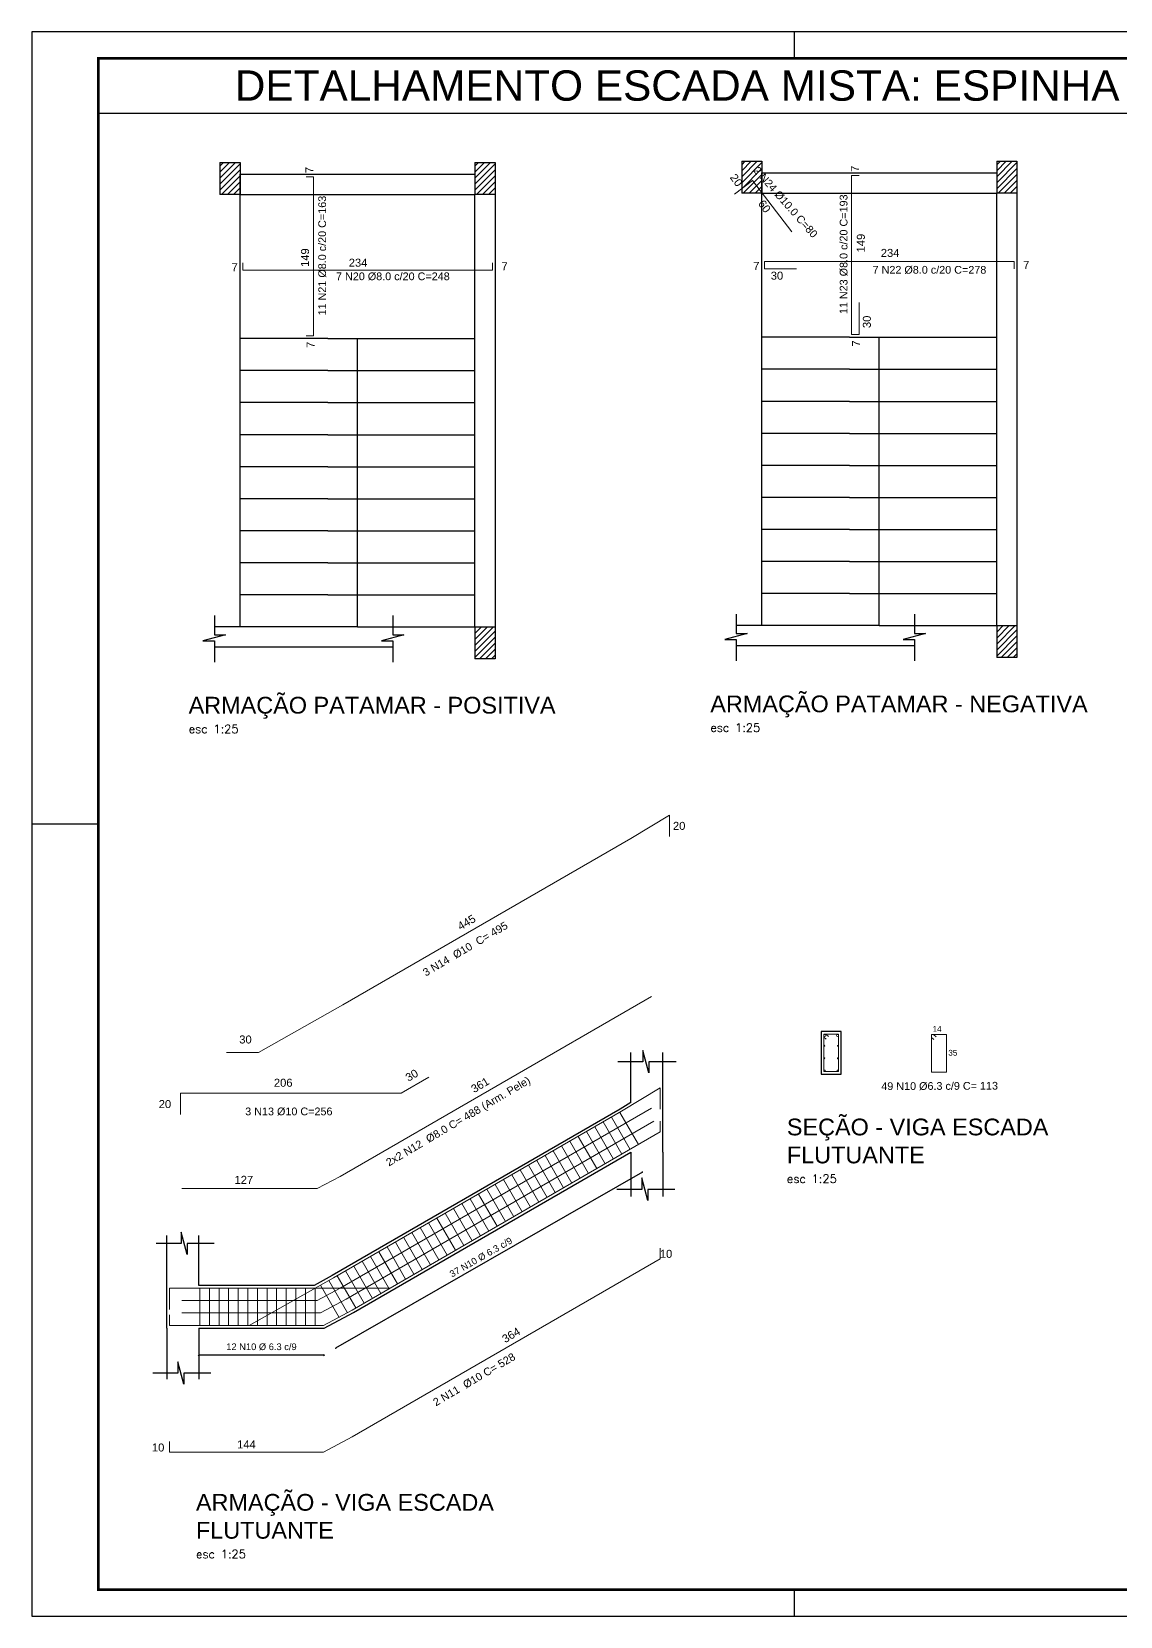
# Model space of a CAD drawing. Header units: millimetres. Extents: x 347 to 1066, y -69 to -9.
# Drawn here: x 615.7 to 656.5, y -68.5 to -9.1 of the extents above; entities that cross this region are included whole.
import ezdxf

# ---------------------------------------------------------------- set-up
doc = ezdxf.new("R2010")
doc.units = ezdxf.units.MM
for name, color, linetype, lineweight in [('ARM_LONGITUDINAL_Ø10', 33, 'Continuous', 9), ('ARM_LONGITUDINAL_Ø12_5', 34, 'Continuous', 9), ('ARM_LONGITUDINAL_Ø6_3', 31, 'Continuous', 9), ('ARM_LONGITUDINAL_Ø8', 32, 'Continuous', 9)]:
    doc.layers.add(name, color=color, linetype=linetype, lineweight=lineweight)
doc.layers.add('ARQ-FOLHA', color=7, linetype='Continuous')
doc.layers.add('ARQ-TEXTO4', color=1, linetype='Continuous')
doc.styles.add('ROMANS', font='romans.shx')
doc.styles.get("Standard").update_dxf_attribs({"font": 'arial.ttf'})
doc.dimstyles.new('Copy of 1-50', dxfattribs={"dimscale": 0.05, "dimtxt": 7.5, "dimasz": 0.8, "dimexe": 0.1, "dimexo": 0.2, "dimgap": 0.3, "dimtad": 1, "dimdec": 1, "dimlfac": 25, "dimzin": 1, "dimtxsty": 'Standard', "dimblk": 'OBLIQUE', "dimcen": 10, "dimdle": 0.1, "dimclrd": 7, "dimclre": 8, "dimclrt": 256, "dimadec": 0, "dimazin": 2, "dimtfac": 1, "dimtdec": 1, "dimtmove": 2, "dimatfit": 0, "dimldrblk": 'OBLIQUE', "dimfxl": 0, "dimlwd": -1, "dimlwe": -1, "dimarcsym": 0})
pattern_1 = [(45, (85.97344, -1.46567), (-0.1122532, 0.1122532), [])]
pattern_2 = [(45, (105.53134, -1.41606), (-0.1122532, 0.1122532), [])]

# ---------------------------------------------------------------- blocks, each defined once
blk = doc.blocks.new('FOLHA A1')
at = {"layer": 'ARQ-FOLHA'}
for p, q in [((841, 0), (0, 0)), ((0, 0), (0, -594)), ((286, -10), (286, 0)), ((0, -297), (25, -297)), ((286, -594), (286, -584)), ((0, -594), (841, -594))]:
    blk.add_line(p, q, dxfattribs=at)
at = {"layer": 'ARQ-FOLHA', "const_width": 1}
blk.add_lwpolyline([(25, -10), (25, -584), (831, -584), (831, -10), (25, -10)], dxfattribs=at)
blk = doc.blocks.new('_OBLIQUE')
at = {"color": 0, "linetype": 'ByBlock'}
blk.add_line((-0.5, -0.5), (0.5, 0.5), dxfattribs=at)
blk = doc.blocks.new('*D405')
at = {"color": 7}
blk.add_line((638.555, -51.895), (627.045, -58.497), dxfattribs=at)
at = {"color": 8}
for p, q in [((638.548, -51.894), (638.553, -51.902)), ((627.047, -58.491), (627.051, -58.498))]:
    blk.add_line(p, q, dxfattribs=at)
at = {"layer": 'Defpoints', "color": 0}
for p in [(638.119, -51.145), (626.617, -57.741), (627.049, -58.494)]:
    blk.add_point(p, dxfattribs=at)
at = {"color": 7, "xscale": 0.04000000000000001, "yscale": 0.04000000000000001, "zscale": 0.04000000000000001}
for p, rotation in [((638.55, -51.898), 29.83435236131509), ((627.049, -58.494), 209.8343523613152)]:
    blk.add_blockref('_OBLIQUE', p, dxfattribs=dict(at, rotation=rotation))
at = {"insert": (632.496, -55.088), "char_height": 0.25, "attachment_point": 5, "rotation": 29.83435}
blk.add_mtext('37 N10 %%C 6.3 c/9 ', dxfattribs=at)
blk = doc.blocks.new('*D406')
at = {"color": 7}
blk.add_line((626.622, -58.757), (621.914, -58.757), dxfattribs=at)
at = {"color": 8}
for p, q in [((621.919, -58.753), (621.919, -58.762)), ((626.617, -58.753), (626.617, -58.762))]:
    blk.add_line(p, q, dxfattribs=at)
at = {"layer": 'Defpoints', "color": 0}
for p in [(621.919, -57.741), (626.617, -57.741), (621.919, -58.757)]:
    blk.add_point(p, dxfattribs=at)
at = {"color": 7, "xscale": 0.04000000000000001, "yscale": 0.04000000000000001, "zscale": 0.04000000000000001, "rotation": 180}
blk.add_blockref('_OBLIQUE', (621.919, -58.757), dxfattribs=at)
at = {"color": 7, "xscale": 0.04000000000000001, "yscale": 0.04000000000000001, "zscale": 0.04000000000000001}
blk.add_blockref('_OBLIQUE', (626.617, -58.757), dxfattribs=at)
at = {"insert": (624.268, -58.446), "char_height": 0.25, "attachment_point": 5}
blk.add_mtext('12 N10 %%C 6.3 c/9 ', dxfattribs=at)

msp = doc.modelspace()

# ---------------------------------------------------------------- hatches: boundary and pattern name
h = msp.add_hatch()
h.set_pattern_fill('ANSI31', scale=0.05)
h.set_pattern_definition([(45, (76.41344, -1.46567), (-0.1122532, 0.1122532), [])])
h.paths.add_polyline_path([(623.4724, -14.0506), (622.7124, -14.0506), (622.7124, -15.2506), (623.4724, -15.2506)])
h = msp.add_hatch()
h.set_pattern_fill('ANSI31', scale=0.05)
h.set_pattern_definition(pattern_1)
h.paths.add_polyline_path([(632.2724, -15.2506), (633.0324, -15.2506), (633.0324, -14.0506), (632.2724, -14.0506)])
h = msp.add_hatch()
h.set_pattern_fill('ANSI31', scale=0.05)
h.set_pattern_definition([(45, (95.97134, -1.41606), (-0.1122532, 0.1122532), [])])
h.paths.add_polyline_path([(643.0303, -14.001), (642.2703, -14.001), (642.2703, -15.201), (643.0303, -15.201)])
h = msp.add_hatch()
h.set_pattern_fill('ANSI31', scale=0.05)
h.set_pattern_definition(pattern_2)
h.paths.add_polyline_path([(651.8303, -15.201), (652.5903, -15.201), (652.5903, -14.001), (651.8303, -14.001)])
h = msp.add_hatch()
h.set_pattern_fill('ANSI31', scale=0.05)
h.set_pattern_definition(pattern_1)
h.paths.add_polyline_path([(632.2724, -32.6506), (633.0324, -32.6506), (633.0324, -31.4506), (632.2724, -31.4506)])
h = msp.add_hatch()
h.set_pattern_fill('ANSI31', scale=0.05)
h.set_pattern_definition(pattern_2)
h.paths.add_polyline_path([(651.8303, -32.601), (652.5903, -32.601), (652.5903, -31.401), (651.8303, -31.401)])

# ---------------------------------------------------------------- linework, layer by layer
for p, q in [((618.1536, -12.2034), (676.0273, -12.2034)), ((622.7124, -14.0506), (623.4724, -14.0506)), ((622.7124, -14.0506), (622.7124, -15.2506)), ((623.4724, -14.0506), (623.4724, -15.2506)), ((632.2724, -14.0506), (633.0324, -14.0506)), ((632.2724, -14.0506), (632.2724, -15.2506)), ((633.0324, -14.0506), (633.0324, -15.2506)), ((642.2703, -14.001), (643.0303, -14.001)), ((642.2703, -14.001), (642.2703, -15.201)), ((643.0303, -14.001), (643.0303, -15.201)), ((651.8303, -14.001), (652.5903, -14.001)), ((651.8303, -14.001), (651.8303, -15.201)), ((652.5903, -14.001), (652.5903, -15.201)), ((623.4724, -14.4906), (632.2724, -14.4906)), ((623.4724, -31.4506), (623.4724, -14.4906)), ((643.0303, -14.441), (651.8303, -14.441)), ((643.0303, -31.401), (643.0303, -14.441)), ((623.4724, -15.2506), (622.7124, -15.2506)), ((623.4724, -15.2506), (632.2724, -15.2506)), ((632.2724, -31.4506), (632.2724, -15.2506)), ((633.0324, -15.2506), (632.2724, -15.2506)), ((633.0324, -15.2506), (633.0324, -32.6506)), ((643.0303, -15.201), (642.2703, -15.201)), ((643.0303, -15.201), (651.8303, -15.201)), ((651.8303, -31.401), (651.8303, -15.201)), ((652.5903, -15.201), (651.8303, -15.201)), ((652.5903, -15.201), (652.5903, -32.601)), ((626.7524, -20.6506), (623.4724, -20.6506)), ((626.7524, -20.6506), (632.2724, -20.6506)), ((627.8724, -31.4506), (627.8724, -20.6506)), ((646.3103, -20.601), (643.0303, -20.601)), ((646.3103, -20.601), (651.8303, -20.601)), ((647.4303, -31.401), (647.4303, -20.601)), ((626.7524, -21.8506), (623.4724, -21.8506)), ((626.7524, -21.8506), (632.2724, -21.8506)), ((646.3103, -21.801), (643.0303, -21.801)), ((646.3103, -21.801), (651.8303, -21.801)), ((626.7524, -23.0506), (623.4724, -23.0506)), ((626.7524, -23.0506), (632.2724, -23.0506)), ((646.3103, -23.001), (643.0303, -23.001)), ((646.3103, -23.001), (651.8303, -23.001)), ((626.7524, -24.2506), (623.4724, -24.2506)), ((626.7524, -24.2506), (632.2724, -24.2506)), ((646.3103, -24.201), (643.0303, -24.201)), ((646.3103, -24.201), (651.8303, -24.201)), ((626.7524, -25.4506), (623.4724, -25.4506)), ((626.7524, -25.4506), (632.2724, -25.4506)), ((646.3103, -25.401), (643.0303, -25.401)), ((646.3103, -25.401), (651.8303, -25.401)), ((626.7524, -26.6506), (623.4724, -26.6506)), ((626.7524, -26.6506), (632.2724, -26.6506)), ((646.3103, -26.601), (643.0303, -26.601)), ((646.3103, -26.601), (651.8303, -26.601)), ((626.7524, -27.8506), (623.4724, -27.8506)), ((626.7524, -27.8506), (632.2724, -27.8506)), ((646.3103, -27.801), (643.0303, -27.801)), ((646.3103, -27.801), (651.8303, -27.801)), ((626.7524, -29.0506), (623.4724, -29.0506)), ((626.7524, -29.0506), (632.2724, -29.0506)), ((646.3103, -29.001), (643.0303, -29.001)), ((646.3103, -29.001), (651.8303, -29.001)), ((626.7524, -30.2506), (623.4724, -30.2506)), ((626.7524, -30.2506), (632.2724, -30.2506)), ((646.3103, -30.201), (643.0303, -30.201)), ((646.3103, -30.201), (651.8303, -30.201)), ((622.5055, -31.031), (622.5055, -31.7575)), ((627.8724, -31.4506), (622.5055, -31.4506)), ((627.8724, -31.4506), (632.2724, -31.4506)), ((629.1971, -31.031), (629.1971, -31.7575)), ((632.2724, -31.4506), (633.0324, -31.4506)), ((632.2724, -31.4506), (632.2724, -32.6506)), ((633.0324, -31.4506), (633.0324, -32.6506)), ((642.0634, -30.9814), (642.0634, -31.7079)), ((647.4303, -31.401), (642.0634, -31.401)), ((647.4303, -31.401), (651.8303, -31.401)), ((648.755, -30.9814), (648.755, -31.7079)), ((651.8303, -31.401), (652.5903, -31.401)), ((651.8303, -31.401), (651.8303, -32.601)), ((652.5903, -31.401), (652.5903, -32.601)), ((622.9162, -31.7575), (622.0755, -31.9832)), ((622.0755, -31.9832), (622.5055, -31.9832)), ((622.5055, -31.7575), (622.9162, -31.7575)), ((622.5055, -31.9832), (622.5055, -32.7809)), ((629.6078, -31.7575), (628.7671, -31.9832)), ((628.7671, -31.9832), (629.1971, -31.9832)), ((629.1971, -31.7575), (629.6078, -31.7575)), ((629.1971, -31.9832), (629.1971, -32.7809)), ((642.4741, -31.7079), (641.6334, -31.9336)), ((641.6334, -31.9336), (642.0634, -31.9336)), ((642.0634, -31.7079), (642.4741, -31.7079)), ((642.0634, -31.9336), (642.0634, -32.7313)), ((649.1657, -31.7079), (648.325, -31.9336)), ((648.325, -31.9336), (648.755, -31.9336)), ((648.755, -31.7079), (649.1657, -31.7079)), ((648.755, -31.9336), (648.755, -32.7313)), ((629.1971, -32.2106), (622.5055, -32.2106)), ((633.0324, -32.6506), (632.2724, -32.6506)), ((648.755, -32.161), (642.0634, -32.161)), ((652.5903, -32.601), (651.8303, -32.601)), ((638.1186, -49.2868), (638.1186, -47.4112)), ((638.7933, -48.1765), (638.5675, -47.3357)), ((638.5675, -47.3357), (638.5675, -47.7657)), ((639.3186, -51.1452), (639.3186, -47.4112)), ((638.5675, -47.7657), (637.6323, -47.7657)), ((639.8091, -47.7657), (638.7933, -47.7657)), ((638.7933, -47.7657), (638.7933, -48.1765)), ((638.1186, -51.1452), (638.1186, -52.804)), ((639.3186, -51.1452), (639.3186, -52.804)), ((638.7527, -52.9539), (638.527, -52.1131)), ((638.527, -52.1131), (638.527, -52.5431)), ((638.527, -52.5431), (637.5917, -52.5431)), ((639.7686, -52.5431), (638.7527, -52.5431)), ((638.7527, -52.5431), (638.7527, -52.9539)), ((621.2553, -54.5712), (620.32, -54.5712)), ((620.7186, -57.7413), (620.7186, -54.2657)), ((621.481, -54.982), (621.2553, -54.1412)), ((621.2553, -54.1412), (621.2553, -54.5712)), ((622.4969, -54.5712), (621.481, -54.5712)), ((621.481, -54.5712), (621.481, -54.982)), ((621.9186, -56.1413), (621.9186, -54.2657)), ((620.7186, -57.7413), (620.7186, -59.6586)), ((621.9186, -57.7413), (621.9186, -59.6586)), ((621.3534, -59.8451), (621.1276, -59.0044)), ((621.1276, -59.0044), (621.1276, -59.4344)), ((621.1276, -59.4344), (620.1924, -59.4344)), ((622.3692, -59.4344), (621.3534, -59.4344)), ((621.3534, -59.4344), (621.3534, -59.8451))]:
    msp.add_line(p, q)
msp.add_lwpolyline([(645.245, -46.6283), (645.245, -48.2283), (646.005, -48.2283), (646.005, -46.6283)], close=True)
for points in [[(638.1186, -49.2868), (637.7184, -49.5286), (626.9184, -55.7686), (626.2453, -56.1413), (621.9186, -56.1413)], [(621.9186, -57.7413), (626.6172, -57.7413), (627.7188, -57.154), (638.1186, -51.1452)]]:
    msp.add_lwpolyline(points)
at = {"layer": 'ARM_LONGITUDINAL_Ø10'}
for points in [[(642.0062, -15.2404), (642.6823, -14.724), (644.1475, -16.6507)], [(639.5672, -39.3088), (639.5672, -38.5088), (638.1179, -39.3863), (627.3163, -45.6272), (624.1544, -47.4129), (622.9544, -47.4129)], [(630.5465, -48.33), (629.5075, -48.9303), (621.2349, -48.9303), (621.2349, -49.7303)], [(620.8186, -57.2413), (620.8186, -57.6413), (626.5922, -57.6413), (627.6703, -57.0666), (639.2186, -50.3901), (639.2186, -49.9901)], [(620.8186, -61.9964), (620.8186, -62.3964), (626.5922, -62.3964), (627.6703, -61.8217), (639.2186, -55.1452), (639.2186, -54.7452)]]:
    msp.add_lwpolyline(points, dxfattribs=at)
for centre in [(645.3744, -48.0988), (645.8751, -48.0988)]:
    msp.add_circle(centre, 0.0295, dxfattribs=at)
at = {"layer": 'ARM_LONGITUDINAL_Ø12_5'}
for points in [[(639.2186, -49.5372), (639.2186, -48.7372), (637.7693, -49.6147), (626.9676, -55.8557), (623.8058, -57.6413), (622.6058, -57.6413)], [(630.1303, -55.6452), (629.0913, -56.2456), (620.8186, -56.2456), (620.8186, -57.0456)]]:
    msp.add_lwpolyline(points, dxfattribs=at)
for centre in [(645.3888, -46.7734), (645.8621, -46.7718)]:
    msp.add_circle(centre, 0.0422, dxfattribs=at)
at = {"layer": 'ARM_LONGITUDINAL_Ø6_3'}
for p, q in [((645.345, -46.833), (645.4386, -46.9131)), ((645.4337, -46.7296), (645.5274, -46.8097)), ((649.3832, -46.8464), (649.4769, -46.9265)), ((649.4719, -46.7429), (649.5656, -46.8231)), ((638.0896, -51.0428), (637.3908, -49.8334)), ((638.4013, -50.8627), (637.7026, -49.6533)), ((637.1545, -51.5831), (636.4557, -50.3737)), ((637.4662, -51.403), (636.7674, -50.1936)), ((637.7779, -51.2229), (637.0791, -50.0135)), ((636.2194, -52.1234), (635.5206, -50.914)), ((636.5311, -51.9433), (635.8323, -50.7339)), ((636.8428, -51.7632), (636.144, -50.5538)), ((634.9725, -52.8438), (634.2737, -51.6344)), ((635.2842, -52.6637), (634.5854, -51.4543)), ((635.5959, -52.4836), (634.8972, -51.2742)), ((635.9077, -52.3035), (635.2089, -51.0941)), ((634.0374, -53.3841), (633.3386, -52.1747)), ((634.3491, -53.204), (633.6503, -51.9946)), ((634.6608, -53.0239), (633.962, -51.8145)), ((633.1022, -53.9244), (632.4035, -52.715)), ((633.414, -53.7443), (632.7152, -52.5349)), ((633.7257, -53.5642), (633.0269, -52.3548)), ((631.8554, -54.6448), (631.1566, -53.4354)), ((632.1671, -54.4647), (631.4683, -53.2553)), ((632.4788, -54.2846), (631.78, -53.0752)), ((632.7905, -54.1045), (632.0917, -52.8951)), ((630.9203, -55.1851), (630.2215, -53.9757)), ((631.232, -55.005), (630.5332, -53.7956)), ((631.5437, -54.8249), (630.8449, -53.6155)), ((629.9851, -55.7254), (629.2863, -54.516)), ((630.2968, -55.5453), (629.5981, -54.3359)), ((630.6086, -55.3652), (629.9098, -54.1558)), ((628.7383, -56.4458), (628.0395, -55.2364)), ((629.05, -56.2657), (628.3512, -55.0563)), ((629.3617, -56.0856), (628.6629, -54.8762)), ((629.6734, -55.9055), (628.9746, -54.6961)), ((627.8032, -56.9861), (627.1044, -55.7767)), ((628.1149, -56.806), (627.4161, -55.5966)), ((628.4266, -56.6259), (627.7278, -55.4165)), ((621.9572, -56.2456), (621.9572, -57.6413)), ((622.3172, -56.2456), (622.3172, -57.6413)), ((622.6772, -56.2456), (622.6772, -57.6413)), ((623.0372, -56.2456), (623.0372, -57.6413)), ((623.3972, -56.2456), (623.3972, -57.6413)), ((623.7572, -56.2456), (623.7572, -57.6413)), ((624.1172, -56.2456), (624.1172, -57.6413)), ((624.4772, -56.2456), (624.4772, -57.6413)), ((624.8372, -56.2456), (624.8372, -57.6413)), ((625.1972, -56.2456), (625.1972, -57.6413)), ((625.5572, -56.2456), (625.5572, -57.6413)), ((625.9172, -56.2456), (625.9172, -57.6413)), ((626.2772, -56.2456), (626.2772, -57.6413)), ((627.1797, -57.3463), (626.4809, -56.1369)), ((627.4914, -57.1662), (626.7927, -55.9568))]:
    msp.add_line(p, q, dxfattribs=at)
for points in [[(645.345, -46.7283), (645.345, -48.1283), (645.905, -48.1283), (645.905, -46.7283)], [(649.3832, -46.7416), (649.3832, -48.1416), (649.9432, -48.1416), (649.9432, -46.7416)]]:
    msp.add_lwpolyline(points, close=True, dxfattribs=at)
at = {"layer": 'ARM_LONGITUDINAL_Ø8'}
for p, q in [((627.4421, -56.6556), (638.9724, -49.9858)), ((626.4748, -57.1713), (627.4421, -56.6556)), ((621.2834, -57.1713), (626.4748, -57.1713))]:
    msp.add_line(p, q, dxfattribs=at)
for points in [[(625.9392, -20.5506), (626.2192, -20.5506), (626.2192, -14.5906), (625.9392, -14.5906)], [(646.6705, -14.541), (646.3905, -14.541), (646.3905, -20.501), (646.6705, -20.501), (646.6705, -19.301)], [(632.9324, -17.8048), (632.9324, -18.0848), (623.5724, -18.0848), (623.5724, -17.8048)], [(652.4903, -18.0352), (652.4903, -17.7552), (643.1303, -17.7552), (643.1303, -18.0352), (644.3303, -18.0352)], [(621.2834, -52.5113), (626.3573, -52.5113), (627.2138, -52.0547), (638.884, -45.3081)], [(621.2834, -56.7013), (626.3573, -56.7013), (627.2138, -56.2447), (638.884, -49.4981)]]:
    msp.add_lwpolyline(points, dxfattribs=at)
for centre in [(645.3654, -47.1579), (645.8832, -47.1579), (645.3654, -47.628), (645.8832, -47.628)]:
    msp.add_circle(centre, 0.021, dxfattribs=at)

# ---------------------------------------------------------------- block references
at = {"layer": 'ARQ-FOLHA', "xscale": 0.1, "yscale": 0.1, "zscale": 0.1}
msp.add_blockref('FOLHA A1', (615.6536, -9.1447), dxfattribs=at)

# ---------------------------------------------------------------- texts
for s, width, gutter_width, heights, insert, char_height, attachment_point in [('DETALHAMENTO ESCADA MISTA: ESPINHA DE PEIXE/FLUTUANTE', 52.717388, 40.5903, [6.3938], (623.268, -10.5947), 1.136529, 1), ('{\\C2;234}', 2.728275, 37.5, [0], (628.2386, -17.9584), 0.3, 9), ('{\\C2;7}', 2.728275, 37.5, [0], (633.4986, -18.0848), 0.3, 9), ('{\\C2;7}', 2.728275, 37.5, [0], (642.9362, -18.0757), 0.3, 9), ('{\\C2;234}', 2.728275, 37.5, [0], (648.1854, -17.5916), 0.3, 9), ('{\\C2;7}', 2.728275, 37.5, [0], (653.0565, -18.0352), 0.3, 9), ('{\\C2;7}', 2.728275, 37.5, [0], (623.3783, -18.1253), 0.3, 9), ('{\\C2;7 N20 %%C8.0 c/20 C=248}', 9.73721, 1.4485, [0.3285], (629.1936, -18.17), 0.289701, 2), ('{\\C2;30}', 2.728275, 37.5, [0], (643.8263, -18.4443), 0.3, 9), ('{\\C2;7 N22 %%C8.0 c/20 C=278}', 9.73721, 1.4485, [0.3285], (649.3102, -17.9255), 0.289701, 2), ('\\pt2.7;{\\C2;20}', 2.728275, 37.5, [0], (640.1595, -39.0691), 0.3, 9), ('{\\C2;30}', 2.728275, 37.5, [0], (623.9013, -47.0767), 0.3, 9), ('{\\C2;14}', 1.972312, 27.1093, [0], (649.7663, -46.6346), 0.21687, 9), ('{\\C2;35}', 1.972312, 27.1093, [0], (650.3552, -47.5319), 0.21687, 9), ('{\\C2;206}', 2.728275, 37.5, [0], (625.4322, -48.6979), 0.3, 9), ('\\pt2.7;{\\C2;20}', 2.728275, 37.5, [0], (620.8819, -49.4975), 0.3, 9), ('{\\C2;3 N13 %%C10 C=256}', 9.73721, 1.4485, [0.3285], (625.2941, -49.4738), 0.289701, 2), ('{\\C2;127}', 2.728275, 37.5, [0], (623.9567, -52.3337), 0.3, 9), ('{\\C2;10}', 2.728275, 37.5, [0], (639.6682, -55.1112), 0.3, 9), ('{\\C2;10}', 2.728275, 37.5, [0], (620.6265, -62.3711), 0.3, 9), ('{\\C2;144}', 2.728275, 37.5, [0], (624.053, -62.2514), 0.3, 9)]:
    msp.add_mtext_dynamic_manual_height_columns(s, width=width, gutter_width=gutter_width, heights=heights, dxfattribs=dict(insert=insert, char_height=char_height, attachment_point=attachment_point))
for s, width, gutter_width, heights, insert, char_height, attachment_point, rotation in [('{\\C2;7}', 2.728275, 37.5, [0], (626.2123, -14.2143), 0.3, 9, 90), ('{\\C2;2 N24 %%C10.0 C=80}', 9.73721, 1.4485, [0.3285], (644.0271, -15.4406), 0.289701, 2, 311.400332), ('{\\C2;7}', 2.728275, 37.5, [0], (646.6636, -14.1647), 0.3, 9, 90), ('{\\C2;20}', 2.728275, 37.5, [0.3063], (642.087, -14.9879), 0.3, 9, 306.902128), ('{\\C2;11 N21 %%C8.0 c/20 C=163}', 9.73721, 1.4485, [0.3285], (626.3981, -17.5389), 0.289701, 2, 90), ('{\\C2;11 N23 %%C8.0 c/20 C=193}', 9.73721, 1.4485, [0.3285], (645.9465, -17.4893), 0.289701, 2, 90), ('{\\C2;60}', 2.728275, 37.5, [0], (643.142, -15.9701), 0.3, 9, 306.902128), ('\\pt2.4,2.7;{\\C2;149}', 2.728275, 37.5, [0], (646.8915, -16.72), 0.3, 9, 90), ('{\\C2;149}', 2.728275, 37.5, [0], (626.0553, -17.2647), 0.3, 9, 90), ('\\pt2.4;{\\C2;30}', 2.728275, 37.5, [0], (647.1172, -19.7884), 0.3, 9, 90), ('{\\C2;7}', 2.728275, 37.5, [0], (626.2591, -20.7677), 0.3, 9, 90), ('{\\C2;7}', 2.728275, 37.5, [0], (646.7104, -20.7181), 0.3, 9, 90), ('{\\C2;3 N14  %%C10  C= 495}', 9.73721, 1.4485, [0.3285], (631.8346, -43.4014), 0.289701, 2, 30.53845), ('{\\C2;445}', 2.728275, 37.5, [0], (632.3341, -42.4838), 0.3, 9, 30.769601), ('{\\C2;30}', 2.728275, 37.5, [0], (630.1811, -48.2759), 0.3, 9, 30.769601), ('{\\C2;2x2 N12  %%C8.0 C= 488 (Arm. Pele)}', 9.73721, 1.4485, [0.3285], (631.5676, -49.8623), 0.289701, 2, 30.53845), ('{\\C2;361}', 2.728275, 37.5, [0], (632.8421, -48.5822), 0.3, 9, 30.769601), ('{\\C2;49 N10 %%C6.3 c/9 C= 113 }', 9.73721, 1.4485, [0.3285], (649.6907, -48.5197), 0.289701, 2, 0.230905), ('{\\C2;364}', 2.728275, 37.5, [0], (634.0063, -57.9548), 0.3, 9, 30.769601), ('{\\C2;2 N11  %%C10 C= 528}', 9.73721, 1.4485, [0.3285], (632.1662, -59.54), 0.289701, 2, 30.53845)]:
    msp.add_mtext_dynamic_manual_height_columns(s, width=width, gutter_width=gutter_width, heights=heights, dxfattribs=dict(insert=insert, char_height=char_height, attachment_point=attachment_point, rotation=rotation))
at = {"layer": 'ARQ-TEXTO4', "color": 31, "char_height": 0.314266, "width": 23.892944, "attachment_point": 1, "style": 'ROMANS'}
for s, insert in [('{\\fArial|b0|i0|c0|p34;\\H2x;\\C4;ARMAÇÃO PATAMAR - NEGATIVA\\P\\Fromans|c0;\\H0.50002x;\\C2;esc 1:25}', (641.0947, -34.028)), ('{\\fArial|b0|i0|c0|p34;\\H2x;\\C4;ARMAÇÃO PATAMAR - POSITIVA\\P\\Fromans|c0;\\H0.50002x;\\C2;esc 1:25}', (621.5368, -34.0777)), ('{\\fArial|b0|i0|c0|p34;\\H2x;\\C4;SEÇÃO - VIGA ESCADA \\PFLUTUANTE\\P\\Fromans|c0;\\H0.50002x;\\C2;esc 1:25}', (643.9634, -49.8881)), ('{\\fArial|b0|i0|c0|p34;\\H2x;\\C4;ARMAÇÃO - VIGA ESCADA \\PFLUTUANTE \\P\\Fromans|c0;\\H0.50002x;\\C2;esc 1:25}', (621.8112, -63.9583))]:
    msp.add_mtext(s, dxfattribs=dict(at, insert=insert))

# ---------------------------------------------------------------- dimensions: what is measured, and where the dimension line sits
for base, p1, p2, angle, text, picture, middle in [((627.0489, -58.494), (638.1186, -51.1452), (626.6172, -57.7413), 209.834352, '37 N10 %%C 6.3 c/9 ', '*D405', (632.496, -55.0878)), ((621.9186, -58.7567), (626.6172, -57.7413), (621.9186, -57.7413), 180, '12 N10 %%C 6.3 c/9 ', '*D406', (624.2679, -58.4457))]:
    dim = msp.add_linear_dim(base=base, p1=p1, p2=p2, angle=angle, text=text, dimstyle='Copy of 1-50', override={"dimtxt": 5, "dimfxl": 0.08, "dimfxlon": 1, "dimtfillclr": 1, "dimarcsym": 2})
    dim.commit()
    dim.dimension.update_dxf_attribs({"geometry": picture, "text_midpoint": middle, "dimtype": 161})

doc.saveas('drawing.dxf')
